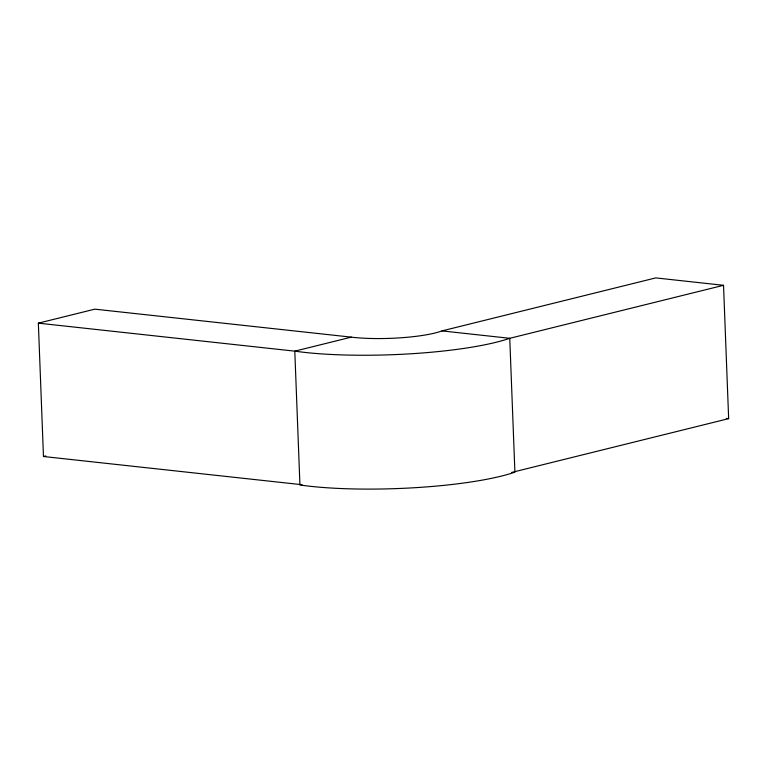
<?xml version="1.0" encoding="UTF-8"?>
<svg xmlns="http://www.w3.org/2000/svg" width="767" height="767" viewBox="0 0 767 767"><rect width="100%" height="100%" fill="white"/><g stroke="black" fill="none" stroke-linecap="round" stroke-linejoin="round"><path stroke-width="1.15" d="M302.064 484.677A157.139 27.554 -2.2 0 1 299.916 484.485L43.47 456.499L38.35 323.156L94.84 309.159L351.286 337.144A58.177 10.201 -2.2 0 0 441.984 330.903L655.756 277.903L723.53 285.305L728.65 418.638L514.887 471.638A157.139 27.554 -2.2 0 1 511.685 472.424M351.286 337.144L294.796 351.152L38.35 323.156M723.53 285.305L509.758 338.305A135.778 23.815 -2.2 0 1 294.796 351.152L299.935 485.003A135.778 23.815 -2.2 0 0 514.906 472.156L509.758 338.305L441.984 330.903M43.47 456.499L45.78 455.924M726.272 418.379L728.65 418.638"/></g></svg>
